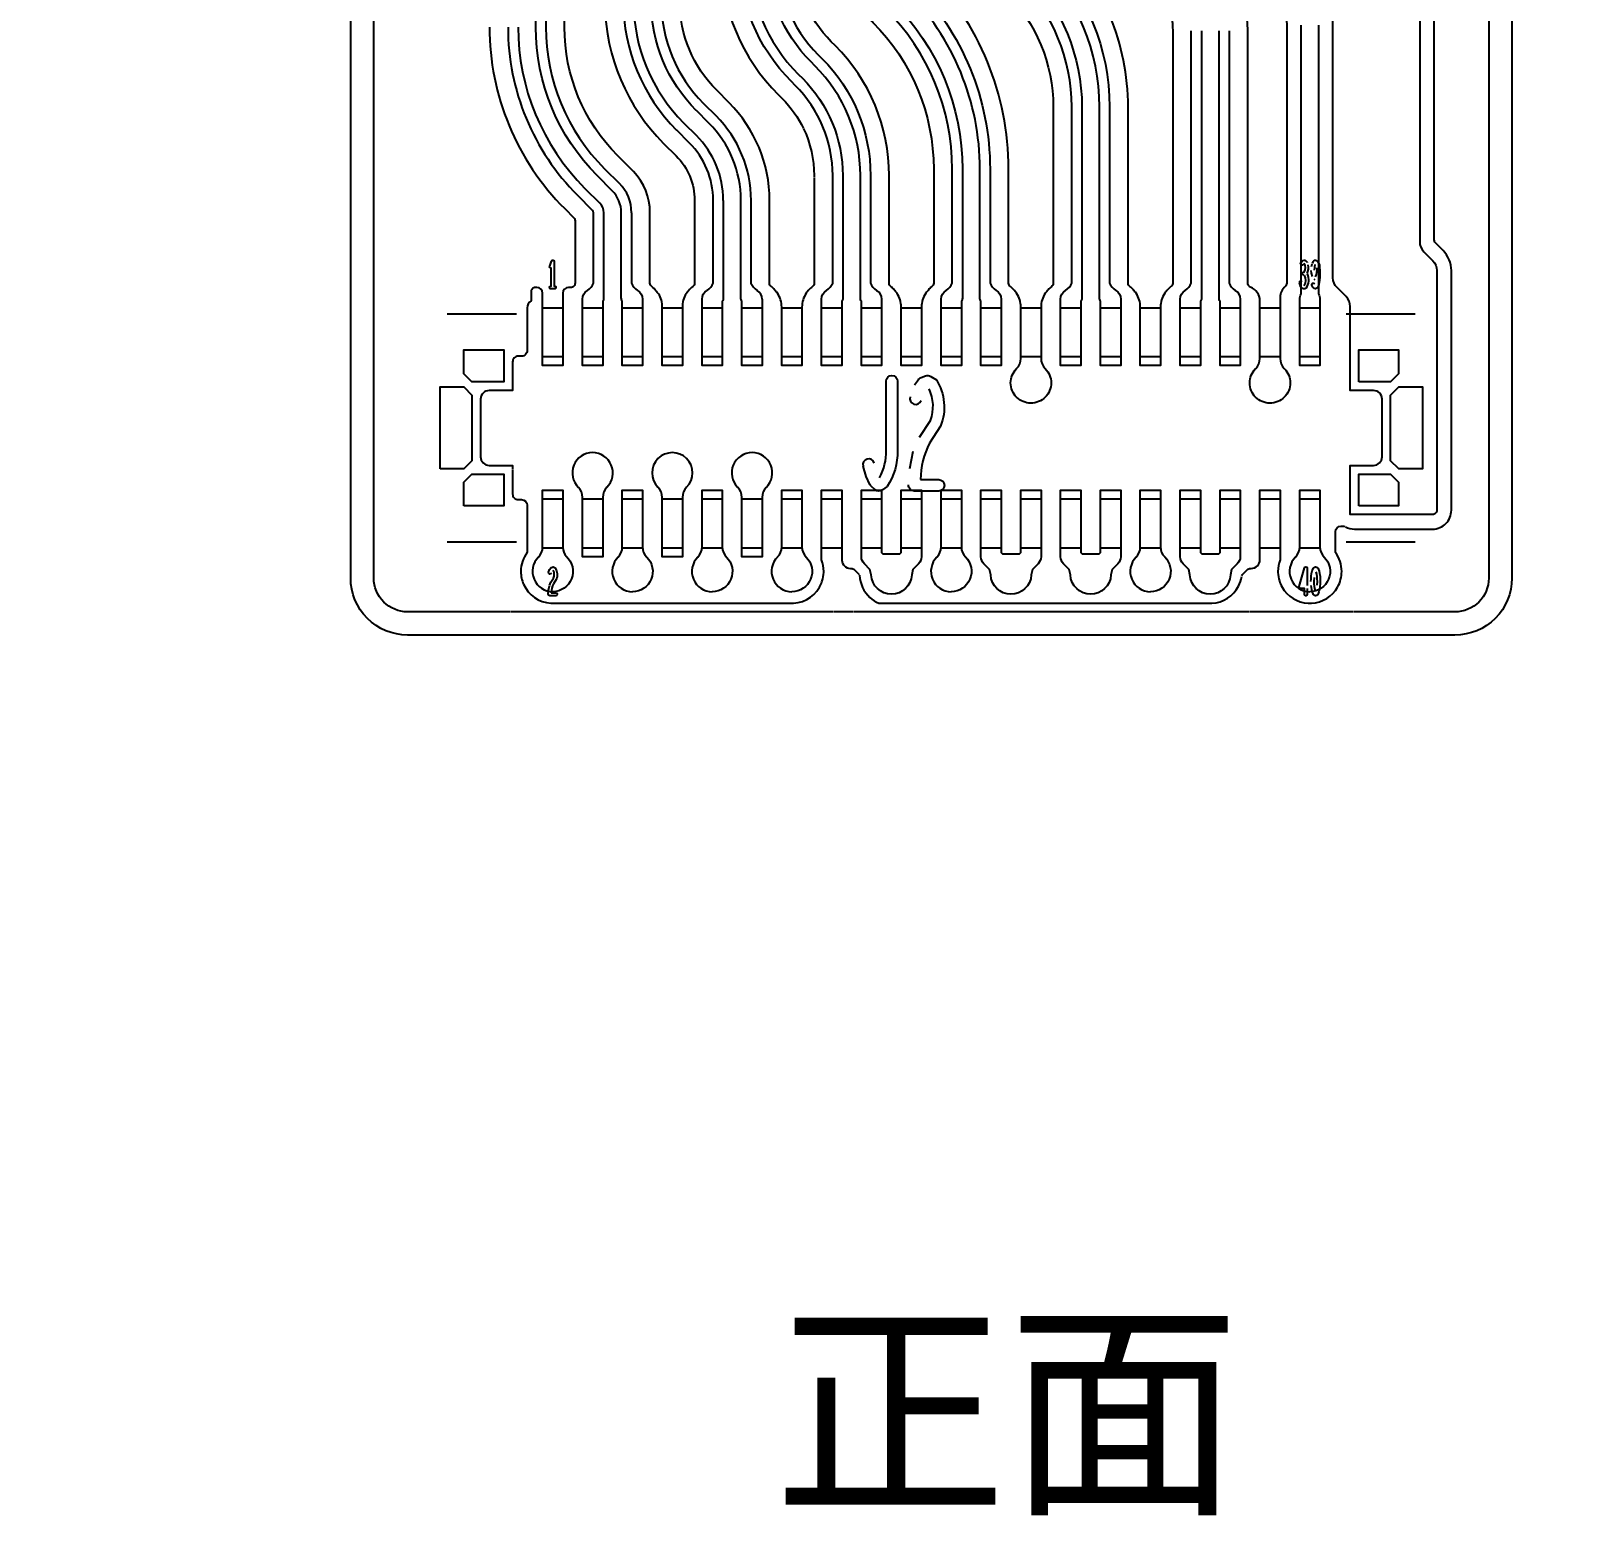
# Model space of a CAD drawing. Header units: millimetres. Extents: x 3272 to 3423, y -250 to -184.
# Drawn here: x 3409.52 to 3423.03, y -217.1 to -204.06 of the extents above; entities that cross this region are included whole.
import ezdxf

# ---------------------------------------------------------------- set-up
doc = ezdxf.new("R2010")
doc.units = ezdxf.units.MM
for name, color, linetype in [('1_layer1', 2, 'Continuous'), ('gbr-dxf_layer0', 7, 'Continuous'), ('gbr-outline-dxf_layer1', 2, 'Continuous'), ('outline_layer0', 1, 'Continuous')]:
    doc.layers.add(name, color=color, linetype=linetype)
doc.layers.add('備註', color=1, linetype='Continuous', lineweight=20)
doc.styles.add('SIMPLEX', font='simplex.shx')

msp = doc.modelspace()

# ---------------------------------------------------------------- linework, layer by layer
at = {"layer": '1_layer1'}
for p, q in [((3420.775, -206.126), (3420.78, -206.104)), ((3420.805, -206.244), (3420.796, -206.24)), ((3413.791, -206.545), (3413.183, -206.545)), ((3421.685, -206.545), (3421.077, -206.545)), ((3417.246, -207.903), (3417.276, -207.751)), ((3413.183, -208.547), (3413.791, -208.547)), ((3421.077, -208.547), (3421.685, -208.547)), ((3420.796, -208.86), (3420.795, -208.894))]:
    msp.add_line(p, q, dxfattribs=at)
msp.add_lwpolyline([(3414.082, -206.125), (3414.097, -206.08, -0.856605), (3414.122, -206.084), (3414.122, -206.299, -1.10402), (3414.124, -206.325), (3414.094, -206.325, -1.103904), (3414.096, -206.299), (3414.096, -206.142, -0.577278)], format="xyb", close=True, dxfattribs=at)
for points in [[(3420.701, -206.11, -1), (3420.68, -206.095), (3420.692, -206.08, -0.156101), (3420.698, -206.075), (3420.709, -206.072, -0.287199), (3420.722, -206.075), (3420.734, -206.086, -0.119542), (3420.737, -206.091)], [(3420.781, -206.101), (3420.788, -206.085, -0.119838), (3420.792, -206.081), (3420.802, -206.073, -0.352687), (3420.818, -206.074, -0.222469), (3420.845, -206.134, -0.054722), (3420.845, -206.25), (3420.838, -206.286), (3420.829, -206.309, -0.143125), (3420.825, -206.315), (3420.815, -206.322, -0.333497), (3420.8, -206.322), (3420.79, -206.315, -0.127261), (3420.786, -206.31), (3420.777, -206.291, -1), (3420.8, -206.28)], [(3420.706, -206.203, -1.192092), (3420.71, -206.177, 0.240804), (3420.71, -206.098)], [(3420.725, -206.319, -0.53886), (3420.676, -206.297), (3420.668, -206.27)], [(3416.978, -207.983, 0.140021), (3417.037, -207.744), (3417.037, -207.136, -1), (3417.138, -207.136), (3417.138, -207.746, -0.147832), (3417.046, -208.061), (3417.006, -208.091, -0.352687), (3416.942, -208.089), (3416.907, -208.059, -0.103391), (3416.895, -208.043), (3416.861, -207.973), (3416.835, -207.881)], [(3417.286, -207.166), (3417.321, -207.121, -0.14196), (3417.344, -207.104), (3417.384, -207.088, -0.232086), (3417.429, -207.093), (3417.479, -207.123, -0.234741), (3417.516, -207.53), (3417.417, -207.679, 0.109425), (3417.34, -208)], [(3417.33, -207.626), (3417.427, -207.481, 0.205179), (3417.414, -207.202)], [(3417.34, -208), (3417.499, -208, -1), (3417.499, -208.101), (3417.285, -208.101, -0.438441), (3417.235, -208.046)], [(3414.097, -208.822, -1), (3414.073, -208.814), (3414.08, -208.791, -0.089511), (3414.082, -208.787), (3414.091, -208.776, -0.14196), (3414.097, -208.771), (3414.107, -208.768, -0.232086), (3414.118, -208.769), (3414.131, -208.776, -0.234741), (3414.14, -208.878), (3414.115, -208.915, 0.109425), (3414.096, -208.995)], [(3420.664, -208.94), (3420.711, -208.776, -0.87012), (3420.736, -208.779), (3420.736, -208.931)], [(3420.769, -208.894, -0.068606), (3420.78, -208.801), (3420.788, -208.782, -0.141173), (3420.792, -208.777), (3420.802, -208.769, -0.333497), (3420.818, -208.769), (3420.828, -208.777, -0.141144), (3420.832, -208.782), (3420.84, -208.804, -0.066634), (3420.851, -208.894, -0.06825), (3420.839, -208.986), (3420.832, -209.005, -0.141173), (3420.828, -209.011), (3420.818, -209.018, -0.333497), (3420.802, -209.018), (3420.792, -209.011, -0.141312), (3420.788, -209.005), (3420.78, -208.984), (3420.771, -208.929)], [(3414.081, -208.931), (3414.093, -208.902), (3414.117, -208.866, 0.205179), (3414.114, -208.796)], [(3420.824, -208.927), (3420.825, -208.894, 0.067068), (3420.816, -208.81)], [(3414.096, -208.995), (3414.136, -208.995, -1), (3414.136, -209.021), (3414.082, -209.021, -0.438441), (3414.07, -209.007)], [(3420.736, -208.956), (3420.736, -209.008, -1), (3420.711, -209.008), (3420.711, -208.956), (3420.677, -208.956, -0.499309), (3420.664, -208.94)]]:
    msp.add_lwpolyline(points, format="xyb", dxfattribs=at)
for points in [[(3420.781, -206.216), (3420.774, -206.187), (3420.772, -206.161)], [(3420.804, -206.111), (3420.8, -206.131), (3420.797, -206.16)], [(3414.07, -209.007), (3414.072, -208.971), (3414.08, -208.933)]]:
    msp.add_lwpolyline(points, dxfattribs=at)
for points in [[(3414.02, -206.922), (3414.02, -206.49), (3414.198, -206.49), (3414.198, -206.922)], [(3414.37, -206.922), (3414.37, -206.49), (3414.548, -206.49), (3414.548, -206.922)], [(3414.72, -206.922), (3414.72, -206.49), (3414.898, -206.49), (3414.898, -206.922)], [(3415.07, -206.922), (3415.07, -206.49), (3415.248, -206.49), (3415.248, -206.922)], [(3415.42, -206.922), (3415.42, -206.49), (3415.598, -206.49), (3415.598, -206.922)], [(3415.77, -206.922), (3415.77, -206.49), (3415.948, -206.49), (3415.948, -206.922)], [(3416.12, -206.922), (3416.12, -206.49), (3416.298, -206.49), (3416.298, -206.922)], [(3416.47, -206.922), (3416.47, -206.49), (3416.648, -206.49), (3416.648, -206.922)], [(3416.82, -206.922), (3416.82, -206.49), (3416.998, -206.49), (3416.998, -206.922)], [(3417.17, -206.922), (3417.17, -206.49), (3417.348, -206.49), (3417.348, -206.922)], [(3417.52, -206.922), (3417.52, -206.49), (3417.698, -206.49), (3417.698, -206.922)], [(3417.87, -206.922), (3417.87, -206.49), (3418.048, -206.49), (3418.048, -206.922)], [(3418.22, -206.922), (3418.22, -206.49), (3418.398, -206.49), (3418.398, -206.922)], [(3418.57, -206.922), (3418.57, -206.49), (3418.748, -206.49), (3418.748, -206.922)], [(3418.92, -206.922), (3418.92, -206.49), (3419.098, -206.49), (3419.098, -206.922)], [(3419.27, -206.922), (3419.27, -206.49), (3419.448, -206.49), (3419.448, -206.922)], [(3419.62, -206.922), (3419.62, -206.49), (3419.798, -206.49), (3419.798, -206.922)], [(3419.97, -206.922), (3419.97, -206.49), (3420.148, -206.49), (3420.148, -206.922)], [(3420.32, -206.922), (3420.32, -206.49), (3420.498, -206.49), (3420.498, -206.922)], [(3420.67, -206.922), (3420.67, -206.49), (3420.848, -206.49), (3420.848, -206.922)], [(3413.329, -207.071), (3413.329, -206.861), (3413.679, -206.861), (3413.679, -207.141), (3413.399, -207.141)], [(3421.189, -207.141), (3421.189, -206.861), (3421.539, -206.861), (3421.539, -207.071), (3421.469, -207.141)], [(3413.119, -207.906), (3413.119, -207.186), (3413.328, -207.186), (3413.399, -207.257), (3413.399, -207.835), (3413.328, -207.906)], [(3421.469, -207.835), (3421.469, -207.257), (3421.54, -207.186), (3421.749, -207.186), (3421.749, -207.906), (3421.54, -207.906)], [(3413.329, -208.231), (3413.329, -208.021), (3413.399, -207.951), (3413.679, -207.951), (3413.679, -208.231)], [(3421.189, -208.231), (3421.189, -207.951), (3421.469, -207.951), (3421.539, -208.021), (3421.539, -208.231)], [(3414.02, -208.602), (3414.02, -208.17), (3414.198, -208.17), (3414.198, -208.602)], [(3414.37, -208.602), (3414.37, -208.17), (3414.548, -208.17), (3414.548, -208.602)], [(3414.72, -208.602), (3414.72, -208.17), (3414.898, -208.17), (3414.898, -208.602)], [(3415.07, -208.602), (3415.07, -208.17), (3415.248, -208.17), (3415.248, -208.602)], [(3415.42, -208.602), (3415.42, -208.17), (3415.598, -208.17), (3415.598, -208.602)], [(3415.77, -208.602), (3415.77, -208.17), (3415.948, -208.17), (3415.948, -208.602)], [(3416.12, -208.602), (3416.12, -208.17), (3416.298, -208.17), (3416.298, -208.602)], [(3416.47, -208.602), (3416.47, -208.17), (3416.648, -208.17), (3416.648, -208.602)], [(3416.82, -208.602), (3416.82, -208.17), (3416.998, -208.17), (3416.998, -208.602)], [(3417.17, -208.602), (3417.17, -208.17), (3417.348, -208.17), (3417.348, -208.602)], [(3417.52, -208.602), (3417.52, -208.17), (3417.698, -208.17), (3417.698, -208.602)], [(3417.87, -208.602), (3417.87, -208.17), (3418.048, -208.17), (3418.048, -208.602)], [(3418.22, -208.602), (3418.22, -208.17), (3418.398, -208.17), (3418.398, -208.602)], [(3418.57, -208.602), (3418.57, -208.17), (3418.748, -208.17), (3418.748, -208.602)], [(3418.92, -208.602), (3418.92, -208.17), (3419.098, -208.17), (3419.098, -208.602)], [(3419.27, -208.602), (3419.27, -208.17), (3419.448, -208.17), (3419.448, -208.602)], [(3419.62, -208.602), (3419.62, -208.17), (3419.798, -208.17), (3419.798, -208.602)], [(3419.97, -208.602), (3419.97, -208.17), (3420.148, -208.17), (3420.148, -208.602)], [(3420.32, -208.602), (3420.32, -208.17), (3420.498, -208.17), (3420.498, -208.602)], [(3420.67, -208.602), (3420.67, -208.17), (3420.848, -208.17), (3420.848, -208.602)]]:
    msp.add_lwpolyline(points, close=True, dxfattribs=at)
for centre, radius, start, end in [((3420.628, -206.249), 0.0958, 329.1868, 28.7551), ((3420.626, -206.245), 0.124, 323.638, 25.2222), ((3420.631, -206.137), 0.116, 333.6838, 12.0811), ((3420.693, -206.161), 0.129, 334.3079, 9.9511), ((3420.68, -206.266), 0.0127, 15.9485, 195.9485), ((3417.296, -207.288), 0.0508, 161.5686, 341.5686), ((3416.884, -207.868), 0.0508, 15.5271, 195.5271), ((3421.111, -208.9), 0.316, 178.8753, 194.2158)]:
    msp.add_arc(centre, radius, start, end, dxfattribs=at)
at = {"layer": 'gbr-dxf_layer0', "color": 2}
for p, q in [((3415.433, -204.694), (3415.543, -204.804)), ((3415.261, -204.867), (3415.371, -204.977)), ((3415.48, -204.867), (3415.371, -204.757)), ((3415.308, -205.04), (3415.198, -204.93))]:
    msp.add_line(p, q, dxfattribs=at)
at = {"layer": 'gbr-dxf_layer0', "color": 1}
for p, q in [((3414.565, -205.269), (3414.694, -205.398)), ((3414.631, -205.461), (3414.502, -205.332)), ((3414.459, -205.634), (3414.329, -205.504)), ((3414.392, -205.441), (3414.522, -205.571))]:
    msp.add_line(p, q, dxfattribs=at)
at = {"layer": 'gbr-dxf_layer0'}
for p, q in [((3414.198, -206.362), (3414.198, -206.414)), ((3414.198, -206.414), (3414.198, -206.706)), ((3415.248, -206.471), (3415.248, -206.706)), ((3416.298, -206.486), (3416.298, -206.706)), ((3417.348, -206.486), (3417.348, -206.503)), ((3418.398, -206.486), (3418.398, -206.706)), ((3419.448, -206.486), (3419.448, -206.706)), ((3420.498, -206.399), (3420.498, -206.414)), ((3420.498, -206.414), (3420.498, -206.706)), ((3417.348, -206.503), (3417.348, -206.706)), ((3418.398, -206.706), (3418.398, -206.935)), ((3420.498, -206.706), (3420.498, -206.935)), ((3413.475, -207.292), (3413.475, -207.799)), ((3413.717, -207.217), (3413.551, -207.217)), ((3417.348, -208.408), (3417.348, -208.676)), ((3418.398, -208.408), (3418.398, -208.676)), ((3419.098, -208.408), (3419.098, -208.677)), ((3420.148, -208.408), (3420.148, -208.676)), ((3416.648, -208.589), (3416.648, -208.678)), ((3420.498, -208.589), (3420.498, -208.678)), ((3420.237, -208.78), (3420.245, -208.78)), ((3416.572, -209.162), (3413.74, -209.162)), ((3416.746, -209.162), (3416.577, -209.162)), ((3420.23, -209.162), (3416.75, -209.162)), ((3420.378, -209.162), (3420.234, -209.162)), ((3421.144, -209.162), (3420.382, -209.162))]:
    msp.add_line(p, q, dxfattribs=at)
at = {"layer": 'gbr-dxf_layer0', "linetype": 'Continuous'}
for points in [[(3416.013, -205.546, 0.198902), (3415.658, -204.689), (3415.549, -204.579, -0.198915), (3415.225, -203.799), (3415.225, -203.631, -0.004583), (3415.225, -203.602), (3415.225, -203.516), (3415.225, -202.5), (3415.225, -201.484), (3415.225, -200.468), (3415.225, -199.452), (3415.225, -198.436), (3415.225, -197.42), (3415.225, -196.404), (3415.225, -195.388), (3415.225, -194.372), (3415.225, -193.982, 0.167034), (3414.641, -192.356), (3414.475, -192.149, -0.170315), (3413.207, -188.533)], [(3418.29, -189.925, -0.102184), (3419.397, -192.233, -0.062519), (3419.596, -193.82), (3419.596, -201.886, 0.198803), (3420.016, -202.899), (3420.208, -203.091, -0.070415), (3420.378, -203.318, -0.126405), (3420.556, -204.008), (3420.556, -206.273, -0.222003), (3420.542, -206.303, 0.219971), (3420.498, -206.398)], [(3420.32, -206.427, 0.312884), (3420.239, -206.31, -0.320505), (3420.213, -206.273), (3420.213, -204.056, 0.198951), (3419.823, -203.113), (3419.782, -203.073, -0.198942), (3419.279, -201.858), (3419.279, -193.481, 0.155799), (3418.302, -190.422)], [(3416.594, -193.652), (3416.594, -203.207, 0.17485), (3416.914, -203.975, 0.011533), (3416.92, -203.982, -0.198914), (3417.455, -205.272), (3417.455, -206.273, -0.241475), (3417.439, -206.304, 0.04385), (3417.41, -206.331, -0.023732), (3417.4, -206.344, -0.031629), (3417.385, -206.361, 0.147132), (3417.348, -206.485)], [(3417.607, -193.589), (3417.607, -202.635, 0.194186), (3418.052, -203.681), (3418.087, -203.715, -0.198914), (3418.505, -204.725), (3418.505, -206.273, -0.242311), (3418.489, -206.305, 0.04371), (3418.46, -206.331, -0.055174), (3418.435, -206.361, 0.147132), (3418.398, -206.485)], [(3413.736, -209.162), (3412.834, -209.162, -0.414221), (3412.537, -208.866), (3412.537, -203.516), (3412.537, -200.519), (3412.537, -199.884), (3412.537, -196.886), (3412.537, -196.251), (3412.537, -195.616), (3412.537, -194.981), (3412.537, -194.346), (3412.537, -193.988)], [(3422.002, -208.269), (3422.002, -206.163, 0.198372), (3421.929, -205.987), (3421.863, -205.92, -0.198948), (3421.852, -205.894), (3421.852, -203.966, 0.198852), (3421.082, -202.109), (3420.986, -202.012, -0.198727), (3420.892, -201.786)], [(3415.581, -202.5), (3415.581, -203.415, 0.194443), (3416.091, -204.618), (3416.124, -204.651, -0.085159), (3416.311, -204.916)], [(3419.27, -206.485, 0.147153), (3419.233, -206.361, -0.055174), (3419.209, -206.331, 0.043859), (3419.179, -206.304, -0.241495), (3419.163, -206.273), (3419.163, -204.725, 0.19889), (3418.552, -203.25), (3418.518, -203.216)], [(3414.567, -203.516), (3414.567, -203.829, 0.194491), (3415.083, -205.045), (3415.193, -205.155, -0.198913), (3415.355, -205.546), (3415.355, -206.273, -0.241782), (3415.339, -206.304, 0.073912), (3415.302, -206.341, -0.025297), (3415.291, -206.355, 0.181906), (3415.248, -206.47)], [(3417.17, -206.485, 0.147153), (3417.133, -206.361, -0.055174), (3417.108, -206.331, 0.043859), (3417.079, -206.304, -0.241495), (3417.063, -206.273), (3417.063, -205.328, 0.198902), (3416.59, -204.186), (3416.556, -204.152, -0.19891), (3416.239, -203.386)], [(3419.357, -203.579, -0.198959), (3419.555, -204.056), (3419.555, -206.277, -0.20623), (3419.541, -206.303)], [(3422.331, -203.525), (3422.331, -208.866, -0.41422), (3422.034, -209.162), (3421.149, -209.162)], [(3414.763, -205.237, -0.00348), (3414.745, -205.219), (3414.68, -205.154, -0.198945), (3414.212, -204.024), (3414.212, -203.937, -0.004189), (3414.211, -203.906)], [(3413.553, -204.024, 0.198929), (3414.214, -205.619), (3414.294, -205.699, -0.198881), (3414.305, -205.726), (3414.305, -206.273, -0.414253), (3414.267, -206.312), (3414.248, -206.312)], [(3420.848, -206.503), (3420.848, -206.998), (3420.67, -206.998), (3420.67, -206.503), (3420.67, -206.414, -0.136166), (3420.683, -206.368), (3420.683, -204.008)], [(3420.835, -204.008), (3420.835, -206.368, -0.136155), (3420.848, -206.414), (3420.848, -206.503)], [(3421.724, -203.967), (3421.724, -205.911, 0.198199), (3421.76, -205.998), (3421.839, -206.077, -0.198541), (3421.875, -206.163), (3421.875, -208.269, -0.414253), (3421.837, -208.307), (3421.113, -208.307), (3421.113, -207.875), (3421.318, -207.875, 0.416618), (3421.393, -207.799), (3421.393, -207.292, 0.416651), (3421.318, -207.217), (3421.113, -207.217), (3421.113, -206.479, 0.198567), (3421.077, -206.392), (3420.998, -206.313, -0.19819), (3420.962, -206.227), (3420.962, -203.967, 0.19893)], [(3416.312, -204.917, -0.111513), (3416.405, -205.329), (3416.405, -205.34)], [(3415.07, -206.47, 0.181902), (3415.027, -206.355, -0.025301), (3415.015, -206.341, 0.073914), (3414.979, -206.304, -0.241729), (3414.963, -206.273), (3414.963, -205.654, 0.192241), (3414.819, -205.293), (3414.763, -205.238)], [(3418.22, -206.485, 0.147142), (3418.183, -206.361, -0.055194), (3418.158, -206.331, 0.043846), (3418.129, -206.304, -0.241429), (3418.113, -206.273), (3418.113, -205.272)], [(3416.405, -205.344), (3416.405, -206.273, -0.242311), (3416.389, -206.305, 0.04371), (3416.359, -206.331, -0.055174), (3416.335, -206.361, 0.147132), (3416.298, -206.485)], [(3416.12, -206.485, 0.147142), (3416.083, -206.361, -0.055194), (3416.058, -206.331, 0.043846), (3416.029, -206.304, -0.241429), (3416.013, -206.273), (3416.013, -205.546)], [(3413.969, -206.312), (3413.956, -206.312, 0.414253), (3413.918, -206.35), (3413.918, -206.428, 0.248722), (3413.885, -206.49), (3413.885, -206.865, -0.414253), (3413.835, -206.915), (3413.806, -206.915, 0.414254), (3413.756, -206.965), (3413.756, -207.179)], [(3419.539, -206.304, 0.044548), (3419.51, -206.331, -0.054939), (3419.485, -206.361, 0.147235), (3419.448, -206.485)], [(3418.435, -207.025, -0.198252), (3418.487, -207.15, -0.414223), (3418.309, -207.328, -0.414223), (3418.131, -207.15, -0.198239), (3418.183, -207.025)], [(3420.535, -207.025, -0.198252), (3420.587, -207.15, -0.414223), (3420.409, -207.328, -0.414223), (3420.231, -207.15, -0.198239), (3420.283, -207.025)], [(3413.756, -207.913), (3413.756, -208.126, 0.414254), (3413.806, -208.176), (3413.835, -208.176, -0.414106), (3413.885, -208.226), (3413.885, -208.602)], [(3413.983, -208.681, 0.200492), (3414.02, -208.592), (3414.02, -208.094), (3414.198, -208.094), (3414.198, -208.593, 0.18451), (3414.229, -208.676, -0.682841), (3414.109, -208.985)], [(3414.585, -208.067, 0.200485), (3414.548, -208.156), (3414.548, -208.678), (3414.37, -208.678), (3414.37, -208.156, 0.196909), (3414.334, -208.068)], [(3414.683, -208.681, 0.200382), (3414.72, -208.592), (3414.72, -208.094), (3414.898, -208.094), (3414.898, -208.592, 0.200477), (3414.935, -208.681, -0.667876), (3414.809, -208.985)], [(3415.285, -208.067, 0.200485), (3415.248, -208.156), (3415.248, -208.678), (3415.07, -208.678), (3415.07, -208.156, 0.200479), (3415.033, -208.067)], [(3415.383, -208.681, 0.200492), (3415.42, -208.592), (3415.42, -208.094), (3415.598, -208.094), (3415.598, -208.592, 0.200381), (3415.635, -208.681, -0.667876), (3415.509, -208.985)], [(3415.984, -208.068, 0.196906), (3415.948, -208.156), (3415.948, -208.678), (3415.77, -208.678), (3415.77, -208.156, 0.200479), (3415.733, -208.067)], [(3416.084, -208.68, 0.196901), (3416.12, -208.592), (3416.12, -208.094), (3416.298, -208.094), (3416.298, -208.592, 0.200477), (3416.335, -208.681, -0.667876), (3416.209, -208.985)], [(3416.489, -208.815, 0.007729), (3416.489, -208.807, 0.092237), (3416.47, -208.706), (3416.47, -208.678), (3416.47, -208.589), (3416.47, -208.094), (3416.648, -208.094), (3416.648, -208.589)], [(3417.483, -208.681, 0.200492), (3417.52, -208.592), (3417.52, -208.094), (3417.698, -208.094), (3417.698, -208.592, 0.196904), (3417.734, -208.68, -0.671272), (3417.609, -208.985)], [(3419.233, -208.681, 0.200492), (3419.27, -208.592), (3419.27, -208.094), (3419.448, -208.094), (3419.448, -208.592, 0.196904), (3419.484, -208.68, -0.671272), (3419.359, -208.985)], [(3420.633, -208.681, 0.200492), (3420.67, -208.592), (3420.67, -208.094), (3420.848, -208.094), (3420.848, -208.592, 0.200381), (3420.885, -208.681, -0.667876), (3420.759, -208.985)], [(3421.071, -208.414, 0.12687), (3421.151, -208.435), (3421.198, -208.435, -0.019087), (3421.211, -208.434, -0.019078), (3421.225, -208.435), (3421.837, -208.435, 0.41423), (3422.002, -208.269)], [(3420.983, -208.533), (3420.983, -208.459, -0.414106), (3421.033, -208.409), (3421.057, -208.409), (3421.066, -208.411)], [(3413.885, -208.605), (3413.885, -208.639, 0.162436), (3413.829, -208.807, 0.104373), (3413.853, -208.92)], [(3421.003, -208.944, 0.128676), (3421.039, -208.807, 0.161372), (3420.984, -208.64), (3420.984, -208.533)], [(3416.648, -208.678), (3416.648, -208.707, 0.407922), (3416.723, -208.78)], [(3416.723, -208.78), (3416.731, -208.78, -0.208794), (3416.759, -208.792, 0.010891), (3416.765, -208.799), (3416.801, -208.835)], [(3417.348, -208.678, -0.195982), (3417.322, -208.74), (3417.272, -208.789), (3417.262, -208.837, -0.401216), (3417.084, -209.007, -0.400528), (3416.906, -208.838), (3416.895, -208.789), (3416.846, -208.74, -0.196712), (3416.82, -208.678)], [(3418.398, -208.678, -0.195982), (3418.372, -208.74), (3418.322, -208.789), (3418.312, -208.837, -0.401246), (3418.134, -209.007, -0.400528), (3417.956, -208.838), (3417.945, -208.789), (3417.896, -208.74, -0.196712), (3417.87, -208.678)], [(3419.098, -208.678, -0.196716), (3419.072, -208.74), (3419.023, -208.789), (3419.012, -208.838, -0.400506), (3418.834, -209.007, -0.400528), (3418.656, -208.838), (3418.646, -208.789), (3418.596, -208.74, -0.196712), (3418.57, -208.678)], [(3420.148, -208.678, -0.195982), (3420.122, -208.74), (3420.072, -208.789), (3420.062, -208.837, -0.401246), (3419.884, -209.007, -0.401247), (3419.706, -208.837), (3419.696, -208.789), (3419.646, -208.74, -0.195988), (3419.62, -208.678)], [(3420.161, -208.845), (3420.167, -208.835), (3420.203, -208.798, 0.010465), (3420.209, -208.792, -0.208821), (3420.237, -208.78)], [(3420.498, -208.678), (3420.498, -208.706, 0.092211), (3420.479, -208.807, 0.007773), (3420.479, -208.815)], [(3413.853, -208.92, 0.281946), (3414.093, -209.086), (3416.184, -209.086)], [(3416.184, -209.086, 0.009218), (3416.194, -209.086), (3416.225, -209.086, 0.292635), (3416.469, -208.91)], [(3416.804, -208.841, 0.199375), (3416.895, -209.036, 0.08395), (3416.973, -209.086), (3419.899, -209.086, 0.263822), (3420.132, -208.937)], [(3420.515, -208.944, 0.256218), (3420.744, -209.086), (3420.775, -209.086, 0.256225), (3421.003, -208.944)]]:
    msp.add_lwpolyline(points, format="xyb", dxfattribs=at)
at = {"layer": 'gbr-dxf_layer0', "color": 4, "linetype": 'Continuous'}
for points in [[(3416.13, -191.613, -0.170304), (3416.846, -193.651), (3416.846, -203.192, 0.175526), (3417.099, -203.804, -0.198791), (3417.707, -205.272), (3417.707, -206.406, -0.162571), (3417.698, -206.433), (3417.698, -206.998), (3417.52, -206.998), (3417.52, -206.505)], [(3417.089, -193.651), (3417.089, -203.186, 0.172006), (3417.276, -203.636, -0.198073), (3417.95, -205.272)], [(3417.564, -206.337, 0.1731), (3417.618, -206.273), (3417.618, -205.272, 0.198914), (3417.035, -203.867)], [(3418.048, -206.503), (3418.048, -206.998), (3417.87, -206.998), (3417.87, -206.503), (3417.87, -206.431, -0.162618), (3417.861, -206.404), (3417.861, -205.272)], [(3417.95, -205.272), (3417.95, -206.273, 0.171486), (3418.004, -206.337, -0.267697), (3418.048, -206.414), (3418.048, -206.503)], [(3417.52, -206.503), (3417.52, -206.414, -0.264969), (3417.564, -206.337)]]:
    msp.add_lwpolyline(points, format="xyb", dxfattribs=at)
at = {"layer": 'gbr-dxf_layer0', "color": 1, "linetype": 'Continuous'}
for points in [[(3414.501, -205.331, -0.198885), (3413.96, -204.024), (3413.96, -194.052, 0.170455), (3413.643, -193.149)], [(3414.049, -194.052), (3414.049, -204.024, 0.198883), (3414.564, -205.268)], [(3414.898, -206.503), (3414.898, -206.998), (3414.72, -206.998), (3414.72, -206.503), (3414.72, -206.431, -0.162955), (3414.711, -206.404), (3414.711, -205.655, 0.198526), (3414.631, -205.461)], [(3414.414, -206.337, 0.1731), (3414.467, -206.273), (3414.467, -205.655)], [(3414.556, -205.655), (3414.556, -206.407, -0.161356), (3414.548, -206.433), (3414.548, -206.503)], [(3414.8, -205.655), (3414.8, -206.273, 0.171484), (3414.853, -206.337, -0.267697), (3414.898, -206.414), (3414.898, -206.503)], [(3414.548, -206.503), (3414.548, -206.998), (3414.37, -206.998), (3414.37, -206.503), (3414.37, -206.414, -0.262523), (3414.413, -206.338)]]:
    msp.add_lwpolyline(points, format="xyb", dxfattribs=at)
at = {"layer": 'gbr-dxf_layer0', "color": 2, "linetype": 'Continuous'}
for points in [[(3415.37, -204.757, -0.198839), (3414.973, -203.799), (3414.973, -194.02)], [(3415.062, -194.02), (3415.062, -203.799, 0.198838), (3415.433, -204.694)], [(3415.464, -206.337, 0.173085), (3415.518, -206.273), (3415.518, -205.546, 0.198783), (3415.308, -205.04)], [(3415.607, -205.546), (3415.607, -206.406, -0.162571), (3415.598, -206.433), (3415.598, -206.503)], [(3415.77, -206.503), (3415.77, -206.431, -0.160063), (3415.761, -206.404), (3415.761, -205.546)], [(3415.85, -205.546), (3415.85, -206.273, 0.173097), (3415.904, -206.337)], [(3415.598, -206.503), (3415.598, -206.998), (3415.42, -206.998), (3415.42, -206.503), (3415.42, -206.414, -0.262393), (3415.463, -206.338)]]:
    msp.add_lwpolyline(points, format="xyb", dxfattribs=at)
at = {"layer": 'gbr-dxf_layer0', "color": 5, "linetype": 'Continuous'}
for points in [[(3418.437, -203.365, -0.198836), (3419, -204.725), (3419, -206.273, 0.171317), (3419.054, -206.337, -0.267935), (3419.098, -206.414), (3419.098, -206.503)], [(3419.098, -206.503), (3419.098, -206.998), (3418.92, -206.998), (3418.92, -206.503), (3418.92, -206.431, -0.16033), (3418.911, -206.404), (3418.911, -204.725, 0.198835), (3418.374, -203.428)], [(3418.614, -206.337, 0.173085), (3418.668, -206.273), (3418.668, -204.725, 0.198847), (3418.202, -203.601)], [(3418.265, -203.538, -0.19885), (3418.757, -204.725), (3418.757, -206.406, -0.162571), (3418.748, -206.433), (3418.748, -206.503)], [(3418.748, -206.503), (3418.748, -206.998), (3418.57, -206.998), (3418.57, -206.503), (3418.57, -206.414, -0.262393), (3418.613, -206.338)]]:
    msp.add_lwpolyline(points, format="xyb", dxfattribs=at)
at = {"layer": 'gbr-dxf_layer0', "color": 3, "linetype": 'Continuous'}
for points in [[(3415.832, -203.386, 0.198849), (3416.268, -204.44), (3416.302, -204.473, -0.198911), (3416.657, -205.329), (3416.657, -206.407, -0.160309), (3416.648, -206.433), (3416.648, -206.998), (3416.47, -206.998), (3416.47, -206.414, -0.263892), (3416.513, -206.337, 0.174124), (3416.568, -206.273), (3416.568, -205.329, 0.198911), (3416.239, -204.536), (3416.206, -204.502, -0.19885), (3415.743, -203.386)], [(3416.998, -206.503), (3416.998, -206.998), (3416.82, -206.998), (3416.82, -206.503), (3416.82, -206.431, -0.162618), (3416.811, -206.404), (3416.811, -205.328, 0.198902), (3416.412, -204.364), (3416.378, -204.33, -0.198911), (3415.987, -203.386)], [(3416.076, -203.386, 0.198911), (3416.441, -204.267), (3416.475, -204.301, -0.198902), (3416.9, -205.328)], [(3416.9, -205.328), (3416.9, -206.273, 0.171484), (3416.954, -206.337, -0.267697), (3416.998, -206.414), (3416.998, -206.503)]]:
    msp.add_lwpolyline(points, format="xyb", dxfattribs=at)
at = {"layer": 'gbr-dxf_layer0', "color": 6, "linetype": 'Continuous'}
for points in [[(3419.664, -206.337, 0.1731), (3419.718, -206.273), (3419.718, -204.056)], [(3419.807, -204.056), (3419.807, -206.407, -0.161356), (3419.798, -206.433), (3419.798, -206.503)], [(3420.148, -206.503), (3420.148, -206.998), (3419.97, -206.998), (3419.97, -206.503), (3419.97, -206.431, -0.162955), (3419.962, -206.404), (3419.962, -204.056)], [(3420.05, -204.056), (3420.05, -206.273, 0.171484), (3420.104, -206.337, -0.267697), (3420.148, -206.414), (3420.148, -206.503)], [(3419.798, -206.503), (3419.798, -206.998), (3419.62, -206.998), (3419.62, -206.503), (3419.62, -206.414, -0.262523), (3419.663, -206.338)]]:
    msp.add_lwpolyline(points, format="xyb", dxfattribs=at)
at = {"layer": 'gbr-dxf_layer0', "linetype": 'Continuous'}
for points in [[(3414.198, -206.706), (3414.198, -206.998), (3414.02, -206.998), (3414.02, -206.706), (3414.02, -206.414), (3414.02, -206.362)], [(3415.248, -206.706), (3415.248, -206.998), (3415.07, -206.998), (3415.07, -206.706), (3415.07, -206.471)], [(3416.298, -206.706), (3416.298, -206.998), (3416.12, -206.998), (3416.12, -206.706), (3416.12, -206.486)], [(3417.348, -206.706), (3417.348, -206.998), (3417.17, -206.998), (3417.17, -206.706), (3417.17, -206.503), (3417.17, -206.486)], [(3418.22, -206.935), (3418.22, -206.706), (3418.22, -206.486)], [(3419.448, -206.706), (3419.448, -206.998), (3419.27, -206.998), (3419.27, -206.706), (3419.27, -206.486)], [(3420.32, -206.935), (3420.32, -206.706), (3420.32, -206.427)], [(3413.755, -207.183), (3413.755, -207.217), (3413.717, -207.217)], [(3413.551, -207.875), (3413.717, -207.875), (3413.755, -207.875), (3413.755, -207.908)], [(3416.82, -208.677), (3416.82, -208.408), (3416.82, -208.094), (3416.998, -208.094), (3416.998, -208.408)], [(3416.998, -208.408), (3416.998, -208.64), (3417.009, -208.652), (3417.084, -208.652), (3417.158, -208.652), (3417.17, -208.64), (3417.17, -208.408), (3417.17, -208.094), (3417.348, -208.094), (3417.348, -208.408)], [(3417.87, -208.677), (3417.87, -208.408), (3417.87, -208.094), (3418.048, -208.094), (3418.048, -208.408)], [(3418.134, -208.652), (3418.208, -208.652), (3418.22, -208.64), (3418.22, -208.408), (3418.22, -208.094), (3418.398, -208.094), (3418.398, -208.408)], [(3418.57, -208.677), (3418.57, -208.408), (3418.57, -208.094), (3418.748, -208.094), (3418.748, -208.408)], [(3418.748, -208.408), (3418.748, -208.64), (3418.759, -208.652), (3418.834, -208.652), (3418.909, -208.652), (3418.92, -208.64), (3418.92, -208.408), (3418.92, -208.094), (3419.098, -208.094), (3419.098, -208.408)], [(3419.62, -208.676), (3419.62, -208.408), (3419.62, -208.094), (3419.798, -208.094), (3419.798, -208.408)], [(3419.884, -208.652), (3419.959, -208.652), (3419.97, -208.64), (3419.97, -208.408), (3419.97, -208.094), (3420.148, -208.094), (3420.148, -208.408)], [(3420.32, -208.704), (3420.32, -208.678), (3420.32, -208.589), (3420.32, -208.094), (3420.498, -208.094), (3420.498, -208.589)], [(3418.048, -208.408), (3418.048, -208.64), (3418.059, -208.652), (3418.134, -208.652)], [(3419.798, -208.408), (3419.798, -208.64), (3419.81, -208.652), (3419.884, -208.652)]]:
    msp.add_lwpolyline(points, dxfattribs=at)
at = {"layer": 'gbr-dxf_layer0', "color": 2, "linetype": 'Continuous'}
msp.add_lwpolyline([(3415.948, -206.414), (3415.948, -206.998), (3415.77, -206.998), (3415.77, -206.505)], dxfattribs=at)
at = {"layer": 'gbr-dxf_layer0'}
for centre, radius, start, end in [((3415.629, -205.272), 2.484, 0.0003, 44.6884), ((3413.97, -206.362), 0.05, 0.0172, 90), ((3414.248, -206.362), 0.05, 90.01, 179.99), ((3418.095, -206.936), 0.125, 314.9414, 359.9974), ((3418.523, -206.936), 0.125, 180.0026, 225.057), ((3420.195, -206.936), 0.125, 314.943, 359.9974), ((3420.623, -206.936), 0.125, 180.0026, 225.057), ((3413.55, -207.292), 0.075, 89.9981, 180), ((3413.55, -207.8), 0.075, 180, 270.0019), ((3414.459, -207.941), 0.178, 315.0483, 225.487), ((3415.159, -207.941), 0.178, 315.049, 224.951), ((3415.859, -207.941), 0.178, 314.5125, 224.9523), ((3414.109, -208.807), 0.178, 135.049, 270), ((3414.809, -208.807), 0.178, 135.049, 270), ((3415.509, -208.807), 0.178, 135.049, 270), ((3416.209, -208.807), 0.178, 134.5118, 270), ((3417.609, -208.807), 0.178, 135.049, 270), ((3419.359, -208.807), 0.178, 135.049, 270), ((3420.245, -208.705), 0.075, 270, 0.0019), ((3420.759, -208.807), 0.178, 135.049, 270), ((3416.209, -208.807), 0.28, 338.4424, 342.9714), ((3416.209, -208.807), 0.28, 342.9548, 357.9634), ((3419.884, -208.807), 0.28, 332.2687, 350.9233), ((3420.759, -208.807), 0.28, 182.0247, 197.048), ((3420.759, -208.807), 0.28, 197.027, 209.3118)]:
    msp.add_arc(centre, radius, start, end, dxfattribs=at)
at = {"layer": 'gbr-dxf_layer0', "color": 4}
msp.add_arc((3415.629, -205.272), 2.232, 359.9998, 44.836, dxfattribs=at)
at = {"layer": 'gbr-dxf_layer0', "color": 2}
for centre, radius, start, end in [((3416.329, -203.799), 1.6, 180.0005, 224.984), ((3416.329, -203.799), 1.511, 180.0005, 224.9836), ((3414.802, -205.546), 0.96, 0.0005, 44.9743), ((3414.802, -205.546), 1.049, 0.0005, 44.9753), ((3414.802, -205.546), 0.805, 0.002, 44.9739), ((3415.859, -206.414), 0.0889, 0.0004, 58.9733)]:
    msp.add_arc(centre, radius, start, end, dxfattribs=at)
at = {"layer": 'gbr-dxf_layer0', "color": 1}
for centre, radius, start, end in [((3415.809, -204.024), 2.093, 179.9997, 224.9927), ((3415.809, -204.024), 2.004, 179.9997, 224.9925), ((3414.438, -205.655), 0.363, 0.0289, 44.9507), ((3414.438, -205.655), 0.0297, 0.0112, 44.6703), ((3414.438, -205.655), 0.119, 0.0092, 44.9005)]:
    msp.add_arc(centre, radius, start, end, dxfattribs=at)
at = {"layer": 'gbr-outline-dxf_layer1', "linetype": 'Continuous'}
msp.add_lwpolyline([(3409.524, -190.194), (3409.524, -184.546, -0.414218), (3410.024, -184.046), (3419.224, -184.046, -0.414219), (3419.724, -184.546), (3419.724, -188.853, 0.414223), (3419.924, -189.053), (3422.029, -189.053, -0.414215), (3423.029, -190.053), (3423.029, -195.19, -0.240277), (3422.616, -195.999, 0.240122), (3422.534, -196.161), (3422.534, -208.866, -0.414366), (3422.034, -209.366), (3412.834, -209.366, -0.414365), (3412.334, -208.866), (3412.334, -194.116, 0.170771), (3412.29, -193.991), (3409.744, -190.82, -0.170765)], format="xyb", close=True, dxfattribs=at)
at = {"layer": 'outline_layer0'}
msp.add_lwpolyline([(3410.024, -184.046), (3419.224, -184.046, -0.414219), (3419.724, -184.546), (3419.724, -188.853, 0.414223), (3419.924, -189.053), (3422.029, -189.053, -0.414215), (3423.029, -190.053), (3423.029, -195.19, -0.240267), (3422.616, -195.999, 0.24019), (3422.534, -196.161), (3422.534, -208.866, -0.414366), (3422.034, -209.366), (3412.834, -209.366, -0.414365), (3412.334, -208.866), (3412.334, -194.116, 0.17076), (3412.29, -193.991), (3409.744, -190.82, -0.170766), (3409.524, -190.194), (3409.524, -184.546, -0.414218)], format="xyb", close=True, dxfattribs=at)

# ---------------------------------------------------------------- texts
at = {"layer": '備註', "insert": (3416.048, -215.433), "char_height": 1.50362, "width": 18.96647, "attachment_point": 1, "style": 'SIMPLEX'}
msp.add_mtext('{\\fMicrosoft JhengHei|b0|i0|c136|p18;正面}', dxfattribs=at)

doc.saveas('drawing.dxf')
